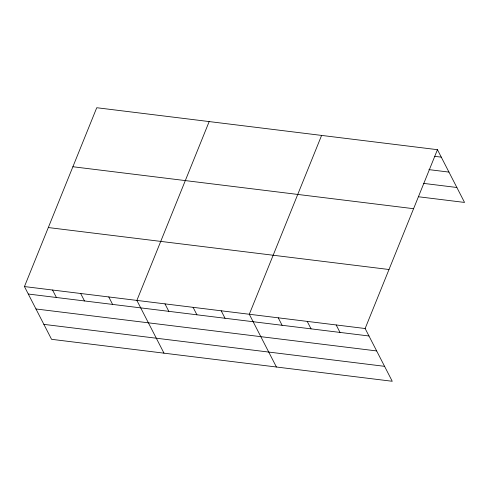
<?xml version="1.0" encoding="UTF-8"?>
<svg xmlns="http://www.w3.org/2000/svg" width="489" height="489" viewBox="0 0 489 489"><rect width="100%" height="100%" fill="white"/><g stroke="black" fill="none" stroke-linecap="round" stroke-linejoin="round"><path stroke-width="0.73" d="M437.441 149.683L365.142 328.522L392.251 381.273L51.559 339.317L24.45 286.566L96.749 107.727L437.441 149.683L464.55 202.434L418.511 196.761M209.176 121.572L136.877 300.411L163.986 353.162M321.603 135.416L249.304 314.262L276.413 367.007M434.593 156.321L441.274 157.146M428.908 169.622L448.957 172.091M423.456 183.375L456.867 187.489M72.892 166.743L413.584 208.699M48.307 227.55L388.999 269.506M24.45 286.566L365.142 328.522M28.283 294.03L368.975 335.986M35.966 308.975L376.658 350.931M43.882 324.372L384.568 366.328M336.181 324.959L340.014 332.422M307.22 321.389L311.059 328.852M278.265 317.826L282.098 325.289M221.199 310.796L225.032 318.26M193.094 307.337L196.926 314.8M164.982 303.877L168.821 311.334M108.772 296.951L112.604 304.415M80.667 293.492L84.499 300.955M52.555 290.032L56.394 297.489"/></g></svg>
